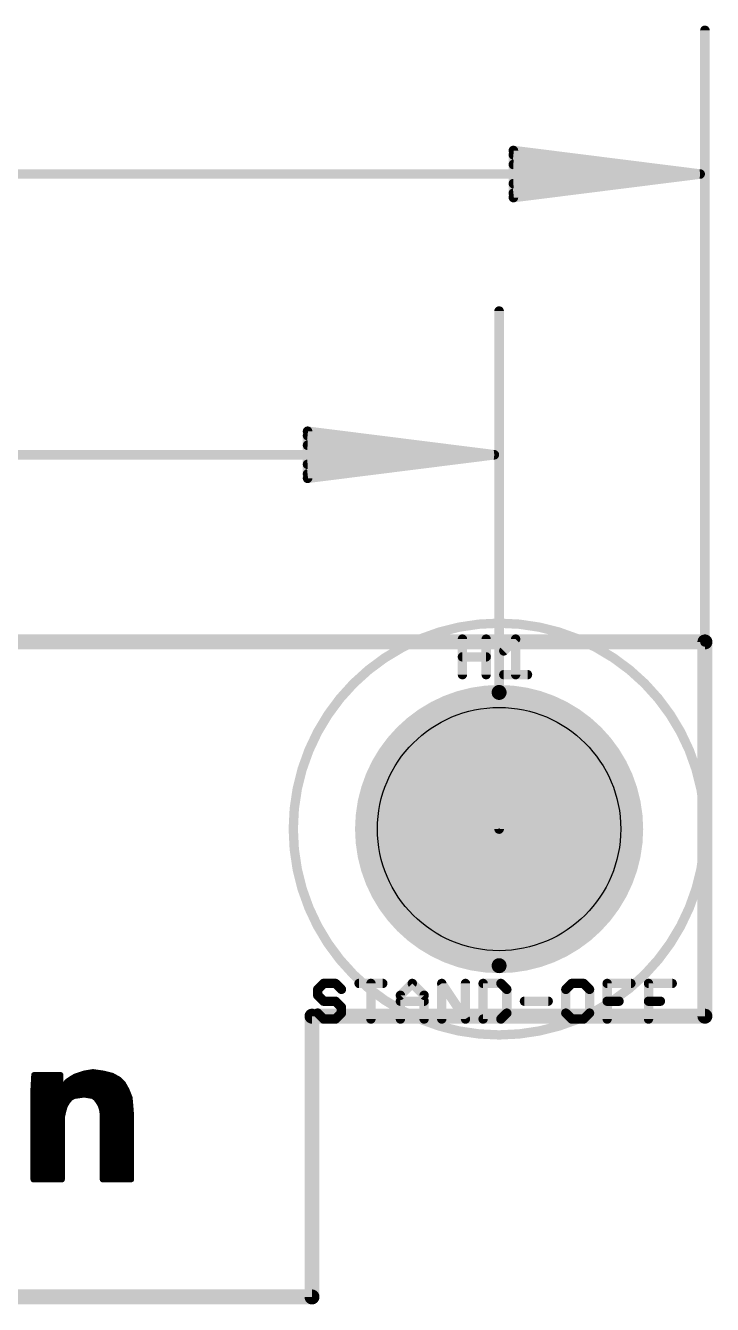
# Model space of a CAD drawing. Extents: x -38 to 69, y -31 to 38.
# Drawn here: x 14.53 to 23.85, y 20.73 to 38.08 of the extents above; entities that cross this region are included whole.
import ezdxf

# ---------------------------------------------------------------- set-up
doc = ezdxf.new("R2010")
doc.units = 0
for name, color, linetype in [('20', 53, 'CONTINUOUS'), ('21', 41, 'CONTINUOUS'), ('23', 53, 'CONTINUOUS'), ('25', 253, 'CONTINUOUS'), ('27', 253, 'CONTINUOUS'), ('29', 253, 'CONTINUOUS'), ('30', 253, 'CONTINUOUS'), ('39', 12, 'CONTINUOUS'), ('41', 12, 'CONTINUOUS'), ('42', 132, 'CONTINUOUS'), ('47', 253, 'CONTINUOUS')]:
    doc.layers.add(name, color=color, linetype=linetype)

msp = doc.modelspace()

# ---------------------------------------------------------------- linework, layer by layer
at = {"layer": '20', "const_width": 0.2032}
for points in [[(14.163, 29.718), (23.749, 29.718)], [(23.749, 24.638), (23.749, 29.718)], [(18.415, 24.638), (23.749, 24.638)], [(18.415, 20.828), (18.415, 24.638)], [(1.905, 20.828), (18.415, 20.828)]]:
    msp.add_lwpolyline(points, dxfattribs=at)
at = {"layer": '20', "const_width": 0.1016}
for points in [[(23.7998, 29.718, 1), (23.6982, 29.718)], [(23.749, 29.6672, 1), (23.749, 29.7688)], [(18.415, 24.6888, 1), (18.415, 24.5872)], [(18.4658, 24.638, 1), (18.3642, 24.638)], [(23.6982, 24.638, 1), (23.7998, 24.638)], [(23.749, 24.5872, 1), (23.749, 24.6888)], [(18.3642, 20.828, 1), (18.4658, 20.828)], [(18.415, 20.7772, 1), (18.415, 20.8788)]]:
    msp.add_lwpolyline(points, format="xyb", dxfattribs=at)
at = {"layer": '20'}
msp.add_circle((20.955, 27.178), 1.651, dxfattribs=at)
at = {"layer": '21', "const_width": 0.0762}
for points in [[(14.632, 23.662), (14.642, 23.842)], [(14.6382, 23.7744), (15.002, 23.7744)], [(14.642, 23.842), (15.002, 23.842)], [(15.002, 23.842), (15.002, 23.642)], [(15.052, 23.702), (15.092, 23.752)], [(15.092, 23.752), (15.152, 23.792)], [(15.1256, 23.7744), (15.7996, 23.7744)], [(15.152, 23.792), (15.202, 23.822)], [(15.202, 23.822), (15.262, 23.842)], [(15.262, 23.842), (15.322, 23.862)], [(15.2878, 23.8506), (15.6276, 23.8506)], [(15.322, 23.862), (15.382, 23.872)], [(15.382, 23.872), (15.442, 23.882)], [(15.442, 23.882), (15.582, 23.862)], [(15.582, 23.862), (15.702, 23.832)], [(15.702, 23.832), (15.792, 23.782)], [(15.792, 23.782), (15.852, 23.722)], [(14.632, 22.422), (14.632, 23.662)], [(14.632, 23.622), (15.906, 23.622)], [(14.634, 23.6982), (15.002, 23.6982)], [(15.002, 23.642), (15.012, 23.642)], [(15.012, 23.642), (15.052, 23.702)], [(15.0495, 23.6982), (15.8652, 23.6982)], [(15.322, 23.572), (15.252, 23.562)], [(15.382, 23.562), (15.322, 23.572)], [(15.852, 23.722), (15.902, 23.632)], [(15.902, 23.632), (15.942, 23.532)], [(14.632, 23.5458), (15.1717, 23.5458)], [(14.632, 23.4696), (15.0906, 23.4696)], [(14.632, 23.3934), (15.0538, 23.3934)], [(15.062, 23.422), (15.042, 23.352)], [(15.092, 23.472), (15.062, 23.422)], [(15.132, 23.522), (15.092, 23.472)], [(15.182, 23.552), (15.132, 23.522)], [(15.252, 23.562), (15.182, 23.552)], [(15.442, 23.552), (15.382, 23.562)], [(15.482, 23.522), (15.442, 23.552)], [(15.4503, 23.5458), (15.9365, 23.5458)], [(15.512, 23.482), (15.482, 23.522)], [(15.542, 23.432), (15.512, 23.482)], [(15.5194, 23.4696), (15.9477, 23.4696)], [(15.562, 23.372), (15.542, 23.432)], [(15.5549, 23.3934), (15.9542, 23.3934)], [(15.942, 23.532), (15.952, 23.422)], [(15.952, 23.422), (15.962, 23.292)], [(14.632, 23.3172), (15.0343, 23.3172)], [(14.632, 23.241), (15.022, 23.241)], [(15.042, 23.352), (15.022, 23.262)], [(15.022, 23.262), (15.022, 22.422)], [(15.572, 23.302), (15.562, 23.372)], [(15.5698, 23.3172), (15.9601, 23.3172)], [(15.572, 22.422), (15.572, 23.302)], [(15.572, 23.241), (15.962, 23.241)], [(15.962, 23.292), (15.962, 22.422)], [(14.632, 23.1648), (15.022, 23.1648)], [(14.632, 23.0886), (15.022, 23.0886)], [(15.572, 23.1648), (15.962, 23.1648)], [(15.572, 23.0886), (15.962, 23.0886)], [(14.632, 23.0124), (15.022, 23.0124)], [(14.632, 22.9362), (15.022, 22.9362)], [(15.572, 23.0124), (15.962, 23.0124)], [(15.572, 22.9362), (15.962, 22.9362)], [(14.632, 22.86), (15.022, 22.86)], [(14.632, 22.7838), (15.022, 22.7838)], [(14.632, 22.7076), (15.022, 22.7076)], [(15.572, 22.86), (15.962, 22.86)], [(15.572, 22.7838), (15.962, 22.7838)], [(15.572, 22.7076), (15.962, 22.7076)], [(14.632, 22.6314), (15.022, 22.6314)], [(14.632, 22.5552), (15.022, 22.5552)], [(15.572, 22.6314), (15.962, 22.6314)], [(15.572, 22.5552), (15.962, 22.5552)], [(14.632, 22.479), (15.022, 22.479)], [(15.022, 22.422), (14.632, 22.422)], [(15.572, 22.479), (15.962, 22.479)], [(15.962, 22.422), (15.572, 22.422)]]:
    msp.add_lwpolyline(points, dxfattribs=at)
at = {"layer": '21', "const_width": 0.0381}
for points in [[(14.6382, 23.7934, 1), (14.6382, 23.7553)], [(14.642, 23.8611, 1), (14.642, 23.823)], [(14.661, 23.8409, 1), (14.623, 23.8431)], [(15.0211, 23.842, 1), (14.983, 23.842)], [(15.002, 23.823, 1), (15.002, 23.8611)], [(15.002, 23.7553, 1), (15.002, 23.7934)], [(15.0814, 23.7679, 1), (15.1026, 23.7361)], [(15.1069, 23.7401, 1), (15.0771, 23.7639)], [(15.1256, 23.7934, 1), (15.1256, 23.7553)], [(15.1422, 23.8083, 1), (15.1618, 23.7757)], [(15.1626, 23.7761, 1), (15.1414, 23.8079)], [(15.196, 23.8401, 1), (15.208, 23.8039)], [(15.2118, 23.8057, 1), (15.1922, 23.8383)], [(15.256, 23.8601, 1), (15.268, 23.8239)], [(15.268, 23.8239, 1), (15.256, 23.8601)], [(15.2878, 23.8697, 1), (15.2878, 23.8316)], [(15.3189, 23.8808, 1), (15.3251, 23.8432)], [(15.328, 23.8439, 1), (15.316, 23.8801)], [(15.3789, 23.8908, 1), (15.3851, 23.8532)], [(15.3851, 23.8532, 1), (15.3789, 23.8908)], [(15.4447, 23.9009, 1), (15.4393, 23.8631)], [(15.4451, 23.8632, 1), (15.4389, 23.9008)], [(15.5866, 23.8805, 1), (15.5774, 23.8435)], [(15.5793, 23.8431, 1), (15.5847, 23.8809)], [(15.6276, 23.8316, 1), (15.6276, 23.8697)], [(15.7113, 23.8487, 1), (15.6927, 23.8153)], [(15.6974, 23.8135, 1), (15.7066, 23.8505)], [(15.8055, 23.7955, 1), (15.7785, 23.7685)], [(15.7827, 23.7653, 1), (15.8013, 23.7987)], [(15.7996, 23.7553, 1), (15.7996, 23.7934)], [(14.6511, 23.662, 1), (14.613, 23.662)], [(14.613, 23.6631, 1), (14.651, 23.6609)], [(14.632, 23.641, 1), (14.632, 23.6029)], [(14.634, 23.7172, 1), (14.634, 23.6791)], [(15.002, 23.661, 1), (15.002, 23.6229)], [(14.983, 23.642, 1), (15.0211, 23.642)], [(14.9961, 23.6526, 1), (15.0279, 23.6314)], [(15.002, 23.6791, 1), (15.002, 23.7172)], [(15.012, 23.6229, 1), (15.012, 23.661)], [(15.0495, 23.7172, 1), (15.0495, 23.6791)], [(15.0371, 23.7139, 1), (15.0669, 23.6901)], [(15.0679, 23.6914, 1), (15.0361, 23.7126)], [(15.3251, 23.5908, 1), (15.3189, 23.5532)], [(15.3247, 23.5531, 1), (15.3193, 23.5909)], [(15.8687, 23.7313, 1), (15.8353, 23.7127)], [(15.8385, 23.7085, 1), (15.8655, 23.7355)], [(15.8652, 23.6791, 1), (15.8652, 23.7172)], [(15.9197, 23.6391, 1), (15.8843, 23.6249)], [(15.8853, 23.6227, 1), (15.9187, 23.6413)], [(15.906, 23.6029, 1), (15.906, 23.641)], [(14.632, 23.5648, 1), (14.632, 23.5267)], [(14.632, 23.4886, 1), (14.632, 23.4505)], [(14.632, 23.4124, 1), (14.632, 23.3743)], [(15.0457, 23.4318, 1), (15.0783, 23.4122)], [(15.0803, 23.4168, 1), (15.0437, 23.4272)], [(15.0538, 23.3743, 1), (15.0538, 23.4124)], [(15.0771, 23.4839, 1), (15.1069, 23.4601)], [(15.1083, 23.4622, 1), (15.0757, 23.4818)], [(15.0906, 23.4505, 1), (15.0906, 23.4886)], [(15.1222, 23.5383, 1), (15.1418, 23.5057)], [(15.1469, 23.5101, 1), (15.1171, 23.5339)], [(15.1793, 23.5709, 1), (15.1847, 23.5331)], [(15.1717, 23.5267, 1), (15.1717, 23.5648)], [(15.1918, 23.5357, 1), (15.1722, 23.5683)], [(15.2493, 23.5809, 1), (15.2547, 23.5431)], [(15.2547, 23.5431, 1), (15.2493, 23.5809)], [(15.3851, 23.5808, 1), (15.3789, 23.5432)], [(15.3789, 23.5432, 1), (15.3851, 23.5808)], [(15.4534, 23.5672, 1), (15.4306, 23.5368)], [(15.4503, 23.5648, 1), (15.4503, 23.5267)], [(15.4389, 23.5332, 1), (15.4451, 23.5708)], [(15.4972, 23.5334, 1), (15.4668, 23.5106)], [(15.4706, 23.5068, 1), (15.4934, 23.5372)], [(15.5283, 23.4918, 1), (15.4957, 23.4722)], [(15.4968, 23.4706, 1), (15.5272, 23.4934)], [(15.5194, 23.4886, 1), (15.5194, 23.4505)], [(15.5601, 23.438, 1), (15.5239, 23.426)], [(15.5257, 23.4222, 1), (15.5583, 23.4418)], [(15.5549, 23.4124, 1), (15.5549, 23.3743)], [(15.961, 23.5337, 1), (15.923, 23.5303)], [(15.9243, 23.5249, 1), (15.9597, 23.5391)], [(15.971, 23.4235, 1), (15.933, 23.4205)], [(15.933, 23.4203, 1), (15.971, 23.4237)], [(15.9365, 23.5267, 1), (15.9365, 23.5648)], [(15.9477, 23.4505, 1), (15.9477, 23.4886)], [(15.9542, 23.3743, 1), (15.9542, 23.4124)], [(14.632, 23.3362, 1), (14.632, 23.2981)], [(14.632, 23.26, 1), (14.632, 23.2219)], [(15.0034, 23.2661, 1), (15.0406, 23.2579)], [(15.0411, 23.262, 1), (15.003, 23.262)], [(15.022, 23.2219, 1), (15.022, 23.26)], [(15.0237, 23.3572, 1), (15.0603, 23.3468)], [(15.0606, 23.3479, 1), (15.0234, 23.3561)], [(15.0343, 23.2981, 1), (15.0343, 23.3362)], [(15.5809, 23.3747, 1), (15.5431, 23.3693)], [(15.5439, 23.366, 1), (15.5801, 23.378)], [(15.5698, 23.3362, 1), (15.5698, 23.2981)], [(15.572, 23.26, 1), (15.572, 23.2219)], [(15.5911, 23.302, 1), (15.553, 23.302)], [(15.5531, 23.2993, 1), (15.5909, 23.3047)], [(15.9811, 23.292, 1), (15.943, 23.292)], [(15.943, 23.2905, 1), (15.981, 23.2935)], [(15.9601, 23.2981, 1), (15.9601, 23.3362)], [(15.962, 23.2219, 1), (15.962, 23.26)], [(14.632, 23.1838, 1), (14.632, 23.1457)], [(14.632, 23.1076, 1), (14.632, 23.0695)], [(15.022, 23.1457, 1), (15.022, 23.1838)], [(15.022, 23.0695, 1), (15.022, 23.1076)], [(15.572, 23.1838, 1), (15.572, 23.1457)], [(15.572, 23.1076, 1), (15.572, 23.0695)], [(15.962, 23.1457, 1), (15.962, 23.1838)], [(15.962, 23.0695, 1), (15.962, 23.1076)], [(14.632, 23.0314, 1), (14.632, 22.9933)], [(14.632, 22.9552, 1), (14.632, 22.9171)], [(15.022, 22.9933, 1), (15.022, 23.0314)], [(15.022, 22.9171, 1), (15.022, 22.9552)], [(15.572, 23.0314, 1), (15.572, 22.9933)], [(15.572, 22.9552, 1), (15.572, 22.9171)], [(15.962, 22.9933, 1), (15.962, 23.0314)], [(15.962, 22.9171, 1), (15.962, 22.9552)], [(14.632, 22.879, 1), (14.632, 22.8409)], [(14.632, 22.8028, 1), (14.632, 22.7647)], [(14.632, 22.7266, 1), (14.632, 22.6885)], [(15.022, 22.8409, 1), (15.022, 22.879)], [(15.022, 22.7647, 1), (15.022, 22.8028)], [(15.022, 22.6885, 1), (15.022, 22.7266)], [(15.572, 22.879, 1), (15.572, 22.8409)], [(15.572, 22.8028, 1), (15.572, 22.7647)], [(15.572, 22.7266, 1), (15.572, 22.6885)], [(15.962, 22.8409, 1), (15.962, 22.879)], [(15.962, 22.7647, 1), (15.962, 22.8028)], [(15.962, 22.6885, 1), (15.962, 22.7266)], [(14.632, 22.6505, 1), (14.632, 22.6124)], [(14.632, 22.5743, 1), (14.632, 22.5362)], [(15.022, 22.6124, 1), (15.022, 22.6505)], [(15.022, 22.5362, 1), (15.022, 22.5743)], [(15.572, 22.6505, 1), (15.572, 22.6124)], [(15.572, 22.5743, 1), (15.572, 22.5362)], [(15.962, 22.6124, 1), (15.962, 22.6505)], [(15.962, 22.5362, 1), (15.962, 22.5743)], [(14.632, 22.4981, 1), (14.632, 22.46)], [(14.632, 22.4411, 1), (14.632, 22.403)], [(14.613, 22.422, 1), (14.6511, 22.422)], [(15.003, 22.422, 1), (15.0411, 22.422)], [(15.022, 22.46, 1), (15.022, 22.4981)], [(15.022, 22.403, 1), (15.022, 22.4411)], [(15.572, 22.4981, 1), (15.572, 22.46)], [(15.572, 22.4411, 1), (15.572, 22.403)], [(15.553, 22.422, 1), (15.5911, 22.422)], [(15.943, 22.422, 1), (15.9811, 22.422)], [(15.962, 22.46, 1), (15.962, 22.4981)], [(15.962, 22.403, 1), (15.962, 22.4411)]]:
    msp.add_lwpolyline(points, format="xyb", dxfattribs=at)
at = {"layer": '23'}
msp.add_point((20.955, 27.178), dxfattribs=at)
at = {"layer": '25', "const_width": 0.0635}
for points in [[(20.4889, 29.7565, 1), (20.4254, 29.7565)], [(20.8109, 29.7565, 1), (20.7474, 29.7565)], [(21.2113, 29.7565, 1), (21.1478, 29.7565)], [(21.202, 29.7341, 1), (21.1571, 29.779)], [(20.4572, 29.5468, 1), (20.4572, 29.4833)], [(20.7792, 29.4833, 1), (20.7792, 29.5468)], [(20.996, 29.618, 1), (21.041, 29.5731)], [(21.0185, 29.3053, 1), (21.0185, 29.2418)], [(21.3405, 29.2418, 1), (21.3405, 29.3053)], [(20.4254, 29.2735, 1), (20.4889, 29.2735)], [(20.7474, 29.2735, 1), (20.8109, 29.2735)], [(21.1478, 29.2735, 1), (21.2113, 29.2735)]]:
    msp.add_lwpolyline(points, format="xyb", dxfattribs=at)
at = {"layer": '25', "const_width": 0.127}
for points in [[(20.4572, 29.2735), (20.4572, 29.7565)], [(20.7792, 29.7565), (20.7792, 29.2735)], [(21.0185, 29.5955), (21.1795, 29.7565)], [(21.1795, 29.7565), (21.1795, 29.2735)], [(20.4572, 29.515), (20.7792, 29.515)], [(21.0185, 29.2735), (21.3405, 29.2735)]]:
    msp.add_lwpolyline(points, dxfattribs=at)
at = {"layer": '27', "const_width": 0.127}
for points in [[(18.5731, 25.0829), (18.4926, 25.0024)], [(18.4926, 25.0024), (18.4926, 24.9219)], [(18.7341, 25.0829), (18.5731, 25.0829)], [(18.8146, 25.0024), (18.7341, 25.0829)], [(19.0539, 25.0829), (19.3759, 25.0829)], [(19.2149, 24.5999), (19.2149, 25.0829)], [(19.6152, 24.9219), (19.7762, 25.0829)], [(19.7762, 25.0829), (19.9372, 24.9219)], [(20.1765, 24.5999), (20.1765, 25.0829)], [(20.1765, 25.0829), (20.4985, 24.5999)], [(20.4985, 24.5999), (20.4985, 25.0829)], [(20.7378, 25.0829), (20.7378, 24.5999)], [(20.9793, 25.0829), (20.7378, 25.0829)], [(21.0598, 25.0024), (20.9793, 25.0829)], [(21.0598, 24.6804), (21.0598, 25.0024)], [(21.941, 25.0829), (21.8605, 25.0024)], [(21.8605, 25.0024), (21.8605, 24.6804)], [(22.102, 25.0829), (21.941, 25.0829)], [(22.1825, 25.0024), (22.102, 25.0829)], [(22.1825, 24.6804), (22.1825, 25.0024)], [(22.4218, 24.5999), (22.4218, 25.0829)], [(22.4218, 25.0829), (22.7438, 25.0829)], [(22.9831, 24.5999), (22.9831, 25.0829)], [(22.9831, 25.0829), (23.3051, 25.0829)], [(18.4926, 24.9219), (18.5731, 24.8414)], [(18.5731, 24.8414), (18.7341, 24.8414)], [(18.7341, 24.8414), (18.8146, 24.7609)], [(18.8146, 24.7609), (18.8146, 24.6804)], [(19.6152, 24.5999), (19.6152, 24.9219)], [(19.6152, 24.8414), (19.9372, 24.8414)], [(19.9372, 24.9219), (19.9372, 24.5999)], [(21.2991, 24.8414), (21.6212, 24.8414)], [(22.4218, 24.8414), (22.5828, 24.8414)], [(22.9831, 24.8414), (23.1441, 24.8414)], [(18.5731, 24.5999), (18.4926, 24.6804)], [(18.7341, 24.5999), (18.5731, 24.5999)], [(18.8146, 24.6804), (18.7341, 24.5999)], [(20.7378, 24.5999), (20.9793, 24.5999)], [(20.9793, 24.5999), (21.0598, 24.6804)], [(21.8605, 24.6804), (21.941, 24.5999)], [(21.941, 24.5999), (22.102, 24.5999)], [(22.102, 24.5999), (22.1825, 24.6804)]]:
    msp.add_lwpolyline(points, dxfattribs=at)
at = {"layer": '27', "const_width": 0.0635}
for points in [[(18.5243, 25.0024, 1), (18.4609, 25.0024)], [(18.4701, 25.0249, 1), (18.5151, 24.98)], [(18.5731, 25.1147, 1), (18.5731, 25.0512)], [(18.5956, 25.0605, 1), (18.5506, 25.1054)], [(18.7566, 25.1054, 1), (18.7117, 25.0605)], [(18.7341, 25.0512, 1), (18.7341, 25.1147)], [(18.7922, 24.98, 1), (18.8371, 25.0249)], [(19.0539, 25.1147, 1), (19.0539, 25.0512)], [(19.2467, 25.0829, 1), (19.1832, 25.0829)], [(19.3759, 25.0512, 1), (19.3759, 25.1147)], [(19.7987, 25.1054, 1), (19.7538, 25.0605)], [(19.7987, 25.0605, 1), (19.7538, 25.1054)], [(20.2083, 25.0829, 1), (20.1448, 25.0829)], [(20.2029, 25.1005, 1), (20.1501, 25.0653)], [(20.5303, 25.0829, 1), (20.4668, 25.0829)], [(20.7378, 25.1147, 1), (20.7378, 25.0512)], [(20.7696, 25.0829, 1), (20.7061, 25.0829)], [(21.0018, 25.1054, 1), (20.9569, 25.0605)], [(20.9793, 25.0512, 1), (20.9793, 25.1147)], [(21.0916, 25.0024, 1), (21.0281, 25.0024)], [(21.0374, 24.98, 1), (21.0823, 25.0249)], [(21.8922, 25.0024, 1), (21.8287, 25.0024)], [(21.838, 25.0249, 1), (21.8829, 24.98)], [(21.941, 25.1147, 1), (21.941, 25.0512)], [(21.9634, 25.0605, 1), (21.9185, 25.1054)], [(22.1244, 25.1054, 1), (22.0795, 25.0605)], [(22.102, 25.0512, 1), (22.102, 25.1147)], [(22.2142, 25.0024, 1), (22.1507, 25.0024)], [(22.16, 24.98, 1), (22.2049, 25.0249)], [(22.4535, 25.0829, 1), (22.39, 25.0829)], [(22.4218, 25.1147, 1), (22.4218, 25.0512)], [(22.7438, 25.0512, 1), (22.7438, 25.1147)], [(23.0148, 25.0829, 1), (22.9513, 25.0829)], [(22.9831, 25.1147, 1), (22.9831, 25.0512)], [(23.3051, 25.0512, 1), (23.3051, 25.1147)], [(18.5151, 24.9444, 1), (18.4701, 24.8995)], [(18.4609, 24.9219, 1), (18.5243, 24.9219)], [(18.5731, 24.8732, 1), (18.5731, 24.8097)], [(18.5506, 24.819, 1), (18.5956, 24.8639)], [(18.7566, 24.8639, 1), (18.7117, 24.819)], [(18.7341, 24.8097, 1), (18.7341, 24.8732)], [(18.8464, 24.7609, 1), (18.7829, 24.7609)], [(19.6152, 24.8732, 1), (19.6152, 24.8097)], [(19.647, 24.9219, 1), (19.5835, 24.9219)], [(19.5928, 24.9444, 1), (19.6377, 24.8995)], [(19.969, 24.9219, 1), (19.9055, 24.9219)], [(19.9148, 24.8995, 1), (19.9597, 24.9444)], [(19.9372, 24.8097, 1), (19.9372, 24.8732)], [(21.2991, 24.8732, 1), (21.2991, 24.8097)], [(21.6212, 24.8097, 1), (21.6212, 24.8732)], [(22.4218, 24.8732, 1), (22.4218, 24.8097)], [(22.5828, 24.8097, 1), (22.5828, 24.8732)], [(22.9831, 24.8732, 1), (22.9831, 24.8097)], [(23.1441, 24.8097, 1), (23.1441, 24.8732)], [(18.5151, 24.7029, 1), (18.4701, 24.6579)], [(18.5731, 24.6317, 1), (18.5731, 24.5682)], [(18.5506, 24.5774, 1), (18.5956, 24.6224)], [(18.7117, 24.6224, 1), (18.7566, 24.5774)], [(18.7341, 24.5682, 1), (18.7341, 24.6317)], [(18.7829, 24.6804, 1), (18.8464, 24.6804)], [(18.7922, 24.7385, 1), (18.8371, 24.7834)], [(18.8371, 24.6579, 1), (18.7922, 24.7029)], [(20.4721, 24.5823, 1), (20.525, 24.6175)], [(20.7378, 24.6317, 1), (20.7378, 24.5682)], [(20.9569, 24.6224, 1), (21.0018, 24.5774)], [(20.9793, 24.5682, 1), (20.9793, 24.6317)], [(21.0281, 24.6804, 1), (21.0916, 24.6804)], [(21.0823, 24.6579, 1), (21.0374, 24.7029)], [(21.8829, 24.7029, 1), (21.838, 24.6579)], [(21.8287, 24.6804, 1), (21.8922, 24.6804)], [(21.941, 24.6317, 1), (21.941, 24.5682)], [(21.9185, 24.5774, 1), (21.9634, 24.6224)], [(22.0795, 24.6224, 1), (22.1244, 24.5774)], [(22.102, 24.5682, 1), (22.102, 24.6317)], [(22.1507, 24.6804, 1), (22.2142, 24.6804)], [(22.2049, 24.6579, 1), (22.16, 24.7029)], [(19.1832, 24.5999, 1), (19.2467, 24.5999)], [(19.5835, 24.5999, 1), (19.647, 24.5999)], [(19.9055, 24.5999, 1), (19.969, 24.5999)], [(20.1448, 24.5999, 1), (20.2083, 24.5999)], [(20.4668, 24.5999, 1), (20.5303, 24.5999)], [(20.7061, 24.5999, 1), (20.7696, 24.5999)], [(22.39, 24.5999, 1), (22.4535, 24.5999)], [(22.9513, 24.5999, 1), (23.0148, 24.5999)]]:
    msp.add_lwpolyline(points, format="xyb", dxfattribs=at)
at = {"layer": '29', "const_width": 1.7526}
msp.add_lwpolyline([(20.955, 26.3017, 1), (20.955, 28.0543, 1), (20.955, 26.3017)], format="xyb", dxfattribs=at)
at = {"layer": '30', "const_width": 1.7526}
msp.add_lwpolyline([(20.955, 26.3017, 1), (20.955, 28.0543, 1), (20.955, 26.3017)], format="xyb", dxfattribs=at)
at = {"layer": '39', "const_width": 0.127}
msp.add_lwpolyline([(20.955, 24.384, 1), (20.955, 29.972, 1), (20.955, 24.384)], format="xyb", dxfattribs=at)
at = {"layer": '41'}
for points, const_width in [([(20.955, 29.0322, 1), (20.955, 25.3238)], 0.2032), ([(20.955, 25.3238, 1), (20.955, 29.0322)], 0.2032), ([(20.955, 29.083, 1), (20.955, 28.9814)], 0.1016), ([(20.955, 28.9814, 1), (20.955, 29.083)], 0.1016), ([(20.955, 25.3746, 1), (20.955, 25.273)], 0.1016), ([(20.955, 25.273, 1), (20.955, 25.3746)], 0.1016)]:
    msp.add_lwpolyline(points, format="xyb", dxfattribs=dict(at, const_width=const_width))
at = {"layer": '42'}
for points, const_width in [([(20.955, 29.0322, 1), (20.955, 25.3238)], 0.2032), ([(20.955, 25.3238, 1), (20.955, 29.0322)], 0.2032), ([(20.955, 29.083, 1), (20.955, 28.9814)], 0.1016), ([(20.955, 28.9814, 1), (20.955, 29.083)], 0.1016), ([(20.955, 25.3746, 1), (20.955, 25.273)], 0.1016), ([(20.955, 25.273, 1), (20.955, 25.3746)], 0.1016)]:
    msp.add_lwpolyline(points, format="xyb", dxfattribs=dict(at, const_width=const_width))
at = {"layer": '47', "const_width": 0.13}
for points in [[(23.749, 29.718), (23.749, 38.018)], [(23.684, 36.068), (21.149, 36.3872)], [(21.149, 36.3872), (21.149, 35.7488)], [(23.684, 36.068), (21.149, 36.328)], [(-3.491, 36.068), (23.684, 36.068)], [(23.684, 36.068), (21.149, 36.198)], [(21.149, 35.7488), (23.684, 36.068)], [(21.149, 35.938), (23.684, 36.068)], [(21.149, 35.808), (23.684, 36.068)], [(20.955, 27.178), (20.955, 34.208)], [(20.89, 32.258), (18.355, 32.5772)], [(18.355, 32.5772), (18.355, 31.9388)], [(20.89, 32.258), (18.355, 32.518)], [(-0.57, 32.258), (20.89, 32.258)], [(20.89, 32.258), (18.355, 32.388)], [(18.355, 31.9388), (20.89, 32.258)], [(18.355, 32.128), (20.89, 32.258)], [(18.355, 31.998), (20.89, 32.258)]]:
    msp.add_lwpolyline(points, dxfattribs=at)
at = {"layer": '47', "const_width": 0.065}
for points in [[(23.7815, 38.018, 1), (23.7165, 38.018)], [(21.1531, 36.4195, 1), (21.1449, 36.355)], [(21.1815, 36.3872, 1), (21.1165, 36.3872)], [(21.1523, 36.3603, 1), (21.1457, 36.2957)], [(21.1507, 36.2305, 1), (21.1473, 36.1655)], [(23.6881, 36.0358, 1), (23.6799, 36.1002)], [(23.6799, 36.0358, 1), (23.6881, 36.1002)], [(23.6873, 36.0357, 1), (23.6807, 36.1003)], [(23.6807, 36.0357, 1), (23.6873, 36.1003)], [(23.6823, 36.0355, 1), (23.6857, 36.1005)], [(23.6857, 36.0355, 1), (23.6823, 36.1005)], [(23.684, 36.0355, 1), (23.684, 36.1005)], [(21.1473, 35.9705, 1), (21.1507, 35.9055)], [(21.1457, 35.8403, 1), (21.1523, 35.7757)], [(21.1449, 35.781, 1), (21.1531, 35.7165)], [(21.1165, 35.7488, 1), (21.1815, 35.7488)], [(20.9875, 34.208, 1), (20.9225, 34.208)], [(18.3591, 32.6095, 1), (18.3509, 32.545)], [(18.3875, 32.5772, 1), (18.3225, 32.5772)], [(18.3583, 32.5503, 1), (18.3517, 32.4857)], [(18.3567, 32.4205, 1), (18.3533, 32.3555)], [(20.8941, 32.2258, 1), (20.8859, 32.2902)], [(20.8859, 32.2258, 1), (20.8941, 32.2902)], [(20.8933, 32.2257, 1), (20.8867, 32.2903)], [(20.8867, 32.2257, 1), (20.8933, 32.2903)], [(20.8883, 32.2255, 1), (20.8917, 32.2905)], [(20.8917, 32.2255, 1), (20.8883, 32.2905)], [(20.89, 32.2255, 1), (20.89, 32.2905)], [(18.3533, 32.1605, 1), (18.3567, 32.0955)], [(18.3517, 32.0303, 1), (18.3583, 31.9657)], [(18.3509, 31.971, 1), (18.3591, 31.9065)], [(18.3225, 31.9388, 1), (18.3875, 31.9388)], [(23.7165, 29.718, 1), (23.7815, 29.718)], [(20.9225, 27.178, 1), (20.9875, 27.178)]]:
    msp.add_lwpolyline(points, format="xyb", dxfattribs=at)

doc.saveas('drawing.dxf')
